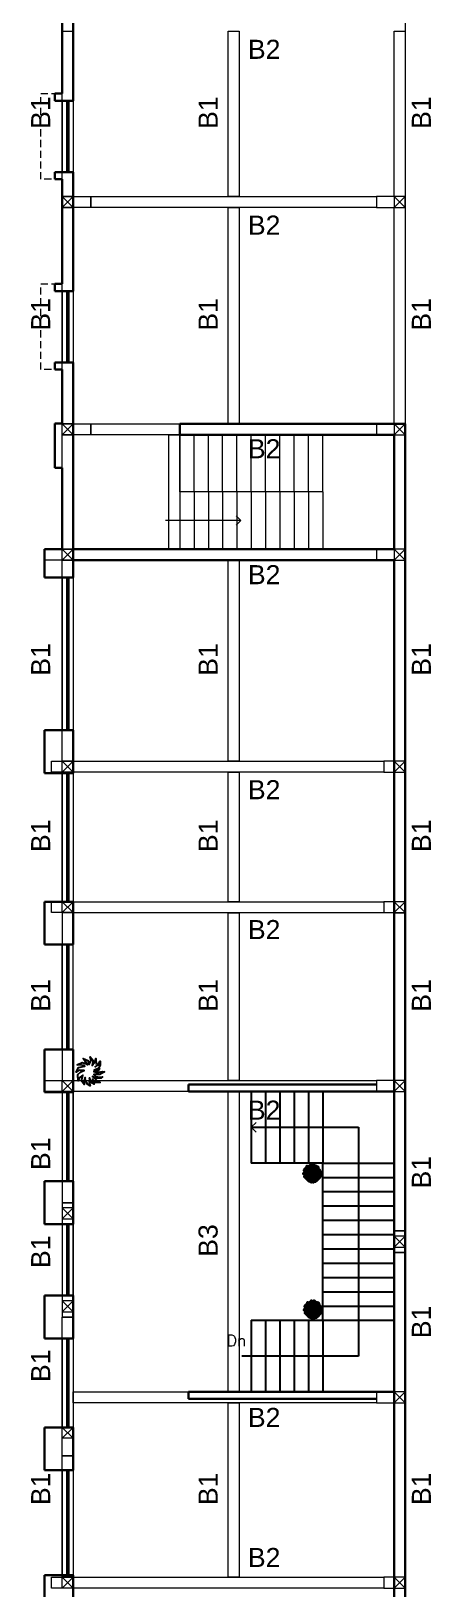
# Model space of a CAD drawing. Header units: inches. Extents: x -605 to 2991212, y -2872845 to 0.
# Drawn here: x 2785577 to 2793967, y -2536413 to -2503726 of the extents above; entities that cross this region are included whole.
import ezdxf
from ezdxf.enums import TextEntityAlignment as Align

# ---------------------------------------------------------------- set-up
doc = ezdxf.new("R2010")
doc.units = ezdxf.units.IN
doc.header["$LTSCALE"] = 600
doc.header["$MEASUREMENT"] = 0
doc.linetypes.add('DASHED2', pattern=[0.375, 0.25, -0.125])
for name, color, linetype in [('CAY', 94, 'Continuous'), ('NOITHAT', 21, 'Continuous'), ('SnT-DIMENSION', 7, 'Continuous'), ('SnT-ROAD', 25, 'Continuous')]:
    doc.layers.add(name, color=color, linetype=linetype)
for name, color, linetype, lineweight in [('GB', 6, 'Continuous', 20), ('L-shrub', 74, 'Continuous', 50), ('L-tree', 102, 'Continuous', 35), ('PV_MASONRY', 10, 'Continuous', 0), ('rRCC 2', 40, 'Continuous', 15), ('WALLS', 7, 'Continuous', 30)]:
    doc.layers.add(name, color=color, linetype=linetype, lineweight=lineweight)
doc.layers.add('window', color=7, linetype='Continuous', lineweight=15, true_color=0x735461)
doc.styles.add('DIM', font='geniso.shx', dxfattribs={"width": 0.85})
doc.styles.add('ROMAND', font='romand.shx')
doc.styles.get("Standard").update_dxf_attribs({"font": 'arial.ttf'})
doc.dimstyles.new('ST-100', dxfattribs={"dimscale": 100, "dimtxt": 2.5, "dimasz": 2, "dimexe": 0.18, "dimexo": 0.0625, "dimgap": 0.2, "dimtad": 0, "dimdec": 0, "dimzin": 0, "dimdsep": 46, "dimtxsty": 'DIM', "dimblk": 'OPEN90', "dimcen": 0.09, "dimclrd": 256, "dimclrt": 7, "dimadec": 0, "dimazin": 0, "dimtfac": 1, "dimtdec": 0, "dimtofl": 0, "dimtmove": 0, "dimatfit": 3, "dimldrblk": 'OPEN90', "dimfxl": 1, "dimtolj": 1, "dimtzin": 0, "dimlwd": -1, "dimarcsym": 0})

# ---------------------------------------------------------------- blocks, each defined once
blk = doc.blocks.new('_Open90')
at = {"color": 0, "linetype": 'ByBlock', "lineweight": -2}
for p, q in [((0, 0), (-1, 0)), ((-0.5, 0.5), (0, 0)), ((0, 0), (-0.5, -0.5))]:
    blk.add_line(p, q, dxfattribs=at)
blk = doc.blocks.new('Archi.Space.tree5413')
at = {"layer": 'CAY'}
blk.add_lwpolyline([(145.52, 88.32), (145.72, 88.02), (146.16, 87.77), (145.77, 87.75), (145.4, 87.94), (145.2, 88.4), (145.24, 88.08), (145.38, 87.83), (145.12, 88.02), (145.06, 88.42), (144.96, 88.06), (145.08, 87.52), (145.05, 87.32), (144.76, 87.79), (144.74, 88.44), (144.56, 88.23), (144.49, 87.87), (144.5, 87.51), (144.38, 87.68), (144.36, 88.29), (144.54, 88.57), (144.14, 88.13), (144.04, 87.89), (143.9, 87.77), (143.93, 88.27), (144.25, 88.57), (143.92, 88.51), (143.74, 88.4), (143.89, 88.69), (144.4, 88.88), (143.97, 88.91), (143.56, 88.82), (143.73, 89.09), (144.08, 89.31), (144.44, 89.33), (144.02, 89.47), (143.69, 89.45), (144.09, 89.73), (144.7, 89.58), (144.42, 89.96), (144.1, 90.06), (144.77, 90.1), (145.04, 89.79), (145.18, 89.43), (145.21, 89.98), (145.01, 90.29), (145.5, 90.04), (145.64, 89.39), (145.7, 89.43), (145.78, 89.96), (145.76, 90.19), (146.01, 89.66), (145.89, 89.2), (145.77, 89.11), (146.33, 89.45), (146.42, 89.54), (146.24, 89.05), (145.81, 88.91), (146.26, 88.72), (146.6, 88.8), (146.24, 88.5), (145.69, 88.59), (146.14, 88.29), (146.45, 88.23), (145.8, 88.19)], dxfattribs=at)
blk = doc.blocks.new('autumn shrub')
at = {"layer": 'L-shrub', "color": 32}
for p, q in [((-98, 69), (-108, 75)), ((0, 0), (-60, 40)), ((2, -4), (-38, 86)), ((10, -4), (71, 17)), ((12, 2), (52, 98)), ((12, -6), (56, 0)), ((71, 17), (98, 27)), ((-77, -35), (-127, -48)), ((-67, -58), (-81, -63)), ((-6, -10), (-38, -19)), ((-17, -123), (-23, -156)), ((2, -13), (-15, -86)), ((17, -27), (25, -40)), ((46, -69), (63, -102))]:
    blk.add_line(p, q, dxfattribs=at)
at = {"layer": 'L-shrub', "color": 16}
for points in [[(-231, 31), (-256, 40), (-231, 25), (-231, 31)], [(-233, 27), (-225, 27), (-240, 4), (-233, 25)], [(-215, -6), (-240, 4), (-215, -12), (-215, -6)], [(-229, 33), (-223, 60), (-221, 33), (-227, 33)], [(-227, 17), (-219, 15), (-223, -6), (-225, 17)], [(-219, 21), (-206, 8), (-214, 23), (-217, 21)], [(-214, 31), (-204, 40), (-212, 27), (-214, 29)], [(-214, -4), (-208, 23), (-206, -4), (-212, -4)], [(-187, 136), (-212, 146), (-187, 131), (-187, 136)], [(-187, 79), (-212, 88), (-187, 73), (-187, 79)], [(-206, 23), (-198, 15), (-198, 19), (-204, 23)], [(-198, -6), (-189, 4), (-196, -10), (-198, -8)], [(-189, 75), (-181, 75), (-196, 52), (-189, 73)], [(-170, 40), (-191, 59), (-167, 47), (-169, 42)], [(-170, 38), (-190, 21), (-165, 35), (-170, 38)], [(-164, -10), (-189, 0), (-164, -15), (-164, -10)], [(-167, 106), (-187, 124), (-163, 112), (-166, 107)], [(-166, 103), (-186, 86), (-161, 100), (-166, 103)], [(-185, 138), (-179, 165), (-177, 138), (-183, 138)], [(-185, 81), (-179, 108), (-177, 81), (-183, 81)], [(-183, 123), (-175, 121), (-179, 100), (-181, 123)], [(-183, 65), (-175, 63), (-179, 42), (-181, 65)], [(-175, 127), (-162, 113), (-169, 129), (-173, 127)], [(-169, 136), (-160, 146), (-167, 133), (-169, 135)], [(-169, 79), (-160, 88), (-167, 75), (-169, 77)], [(-167, 34), (-163, 41), (-151, 16), (-166, 33)], [(-161, 53), (-165, 66), (-157, 53), (-159, 52)], [(-162, 129), (-154, 121), (-154, 125), (-160, 129)], [(-162, 71), (-154, 63), (-154, 67), (-160, 71)], [(-157, 118), (-161, 131), (-153, 118), (-156, 117)], [(-152, 145), (-160, 152), (-160, 148), (-154, 145)], [(-129, 137), (-132, 110), (-136, 136), (-130, 137)], [(-113, 163), (-133, 182), (-109, 170), (-112, 165)], [(-129, 80), (-110, 85), (-128, 86), (-128, 81)], [(-98, -8), (-123, 2), (-98, -13), (-98, -8)], [(-83, 77), (-108, 86), (-83, 71), (-83, 77)], [(-86, 17), (-106, 36), (-82, 24), (-85, 19)], [(-27, 94), (-21, 121), (-19, 94), (-25, 94)], [(-4, 85), (4, 77), (4, 81), (-2, 85)], [(17, 146), (25, 144), (21, 123), (19, 146)], [(53, 65), (64, 68), (60, 70), (54, 67)], [(-231, -50), (-256, -40), (-231, -56), (-231, -50)], [(-233, -54), (-225, -54), (-240, -77), (-233, -56)], [(-229, -48), (-223, -21), (-221, -48), (-227, -48)], [(-227, -63), (-219, -65), (-223, -86), (-225, -63)], [(-217, -10), (-210, -10), (-225, -33), (-217, -12)], [(-219, -60), (-206, -73), (-214, -58), (-217, -60)], [(-190, -71), (-215, -61), (-190, -77), (-190, -71)], [(-214, -50), (-204, -40), (-212, -54), (-214, -52)], [(-212, -19), (-204, -21), (-208, -42), (-210, -19)], [(-185, -144), (-210, -135), (-185, -150), (-185, -144)], [(-206, -58), (-198, -65), (-198, -61), (-204, -58)], [(-204, -15), (-190, -29), (-198, -13), (-202, -15)], [(-192, -75), (-185, -75), (-200, -98), (-192, -77)], [(-187, -148), (-179, -148), (-194, -171), (-187, -150)], [(-190, -13), (-183, -21), (-183, -17), (-189, -13)], [(-189, -69), (-183, -42), (-181, -69), (-187, -69)], [(-187, -85), (-179, -86), (-183, -108), (-185, -85)], [(-183, -142), (-177, -115), (-175, -142), (-181, -142)], [(-181, -158), (-173, -159), (-177, -181), (-179, -158)], [(-179, -81), (-165, -94), (-173, -79), (-177, -81)], [(-165, -13), (-158, -13), (-173, -37), (-165, -15)], [(-173, -71), (-164, -61), (-171, -75), (-173, -73)], [(-173, -154), (-160, -167), (-167, -152), (-171, -154)], [(-151, -65), (-172, -47), (-147, -59), (-150, -64)], [(-150, -68), (-171, -85), (-145, -71), (-150, -68)], [(-144, -98), (-169, -88), (-144, -104), (-144, -98)], [(-167, -144), (-158, -135), (-165, -148), (-167, -146)], [(-165, -79), (-158, -86), (-158, -83), (-164, -79)], [(-160, -23), (-152, -25), (-156, -46), (-158, -23)], [(-160, -152), (-152, -159), (-152, -156), (-158, -152)], [(-133, -136), (-158, -127), (-133, -142), (-133, -136)], [(-146, -102), (-139, -102), (-154, -125), (-146, -104)], [(-152, -19), (-139, -33), (-146, -17), (-150, -19)], [(-142, -53), (-146, -40), (-138, -53), (-140, -54)], [(-142, -96), (-137, -69), (-135, -96), (-140, -96)], [(-135, -140), (-127, -140), (-142, -163), (-135, -142)], [(-137, -71), (-131, -65), (-115, -79), (-136, -70)], [(-136, -63), (-118, -58), (-135, -57), (-135, -61)], [(-133, -108), (-119, -121), (-127, -106), (-131, -108)], [(-131, -50), (-121, -47), (-124, -45), (-131, -48)], [(-131, -135), (-125, -108), (-123, -135), (-129, -135)], [(-106, -192), (-131, -183), (-106, -198), (-106, -192)], [(-129, -150), (-121, -152), (-125, -173), (-127, -150)], [(-127, -98), (-117, -88), (-125, -102), (-127, -100)], [(-121, -146), (-108, -159), (-115, -144), (-119, -146)], [(-119, -106), (-112, -113), (-112, -110), (-117, -106)], [(-97, -131), (-118, -112), (-94, -124), (-96, -129)], [(-97, -133), (-117, -150), (-92, -136), (-97, -133)], [(-115, -136), (-106, -127), (-114, -140), (-115, -138)], [(-108, -196), (-100, -196), (-115, -219), (-108, -198)], [(-85, -159), (-110, -150), (-85, -165), (-85, -159)], [(-108, -144), (-100, -152), (-100, -148), (-106, -144)], [(-102, -206), (-94, -208), (-98, -229), (-100, -206)], [(-94, -137), (-90, -130), (-78, -155), (-92, -138)], [(-87, -163), (-79, -163), (-94, -186), (-87, -165)], [(-94, -202), (-81, -215), (-88, -200), (-92, -202)], [(-88, -118), (-92, -105), (-84, -118), (-86, -119)], [(-70, -209), (-91, -191), (-67, -203), (-69, -208)], [(-70, -212), (-90, -229), (-65, -215), (-70, -212)], [(-88, -192), (-79, -183), (-87, -196), (-88, -194)], [(-87, -17), (-73, -31), (-81, -15), (-85, -17)], [(-83, -158), (-77, -131), (-75, -158), (-81, -158)], [(-81, -173), (-73, -175), (-77, -196), (-79, -173)], [(-81, -200), (-73, -208), (-73, -204), (-79, -200)], [(-73, -169), (-60, -183), (-67, -167), (-71, -169)], [(-49, -158), (-70, -139), (-45, -151), (-48, -156)], [(-48, -160), (-69, -177), (-43, -163), (-48, -160)], [(-44, -232), (-69, -223), (-44, -238), (-44, -232)], [(-67, -159), (-58, -150), (-65, -163), (-67, -161)], [(-67, -216), (-63, -209), (-51, -234), (-66, -217)], [(-61, -197), (-65, -184), (-57, -197), (-59, -198)], [(-38, -179), (-63, -169), (-38, -184), (-38, -179)], [(-60, -167), (-52, -175), (-52, -171), (-58, -167)], [(-33, -79), (-58, -69), (-33, -85), (-33, -79)], [(-56, -207), (-37, -202), (-54, -201), (-55, -205)], [(-56, -215), (-51, -210), (-34, -223), (-55, -214)], [(-46, -236), (-38, -236), (-54, -259), (-46, -238)], [(-51, -194), (-40, -191), (-44, -189), (-50, -192)], [(-40, -183), (-33, -183), (-48, -206), (-40, -184)], [(-40, -145), (-44, -132), (-36, -145), (-38, -146)], [(-42, -231), (-37, -204), (-35, -231), (-40, -231)], [(-40, -246), (-33, -248), (-37, -269), (-38, -246)], [(-37, -177), (-31, -150), (-29, -177), (-35, -177)], [(-35, -163), (-29, -158), (-13, -171), (-34, -162)], [(-35, -192), (-27, -194), (-31, -215), (-33, -192)], [(-34, -155), (-16, -150), (-33, -149), (-33, -153)], [(-33, -242), (-19, -256), (-27, -240), (-31, -242)], [(-29, -142), (-19, -139), (-22, -137), (-29, -141)], [(-9, -219), (-29, -201), (-5, -212), (-8, -217)], [(-27, -188), (-13, -202), (-21, -186), (-25, -188)], [(-27, -232), (-17, -223), (-25, -236), (-27, -234)], [(-21, -88), (-8, -102), (-15, -86), (-19, -88)], [(-21, -179), (-12, -169), (-19, -183), (-21, -181)], [(2, -133), (-19, -150), (7, -136), (2, -133)], [(-19, -240), (-12, -248), (-12, -244), (-17, -240)], [(8, -186), (-17, -177), (8, -192), (8, -186)], [(-13, -186), (-6, -194), (-6, -190), (-12, -186)], [(-6, -225), (-2, -219), (11, -243), (-4, -226)], [(0, -207), (-3, -194), (5, -207), (2, -208)], [(6, -190), (13, -190), (-2, -213), (6, -192)], [(10, -118), (6, -105), (14, -118), (12, -119)], [(6, -216), (24, -211), (7, -210), (7, -215)], [(6, -225), (11, -219), (28, -233), (6, -223)], [(33, -12), (8, -2), (33, -17), (33, -12)], [(10, -184), (15, -158), (17, -184), (12, -184)], [(11, -204), (21, -201), (18, -199), (12, -202)], [(12, -200), (19, -202), (15, -223), (13, -200)], [(38, -61), (13, -52), (38, -67), (38, -61)], [(34, -191), (14, -208), (39, -194), (34, -191)], [(19, -196), (33, -209), (25, -194), (21, -196)], [(25, -186), (35, -177), (27, -190), (25, -188)], [(52, -148), (27, -138), (52, -154), (52, -148)], [(33, -194), (40, -202), (40, -198), (35, -194)], [(37, -195), (40, -188), (53, -213), (38, -195)], [(43, -176), (39, -163), (47, -176), (44, -177)], [(50, -152), (58, -152), (42, -175), (50, -154)], [(48, -186), (67, -180), (49, -180), (49, -184)], [(48, -194), (53, -188), (70, -202), (49, -193)], [(77, -131), (52, -121), (77, -136), (77, -131)], [(53, -173), (64, -170), (60, -168), (54, -171)], [(56, -161), (63, -163), (60, -184), (58, -161)], [(81, -188), (56, -179), (81, -194), (81, -188)], [(63, -229), (71, -229), (56, -252), (63, -231)], [(63, -158), (77, -171), (69, -156), (65, -158)], [(67, -223), (73, -196), (75, -223), (69, -223)], [(69, -238), (77, -240), (73, -261), (71, -238)], [(71, -85), (77, -58), (79, -85), (73, -85)], [(79, -192), (87, -192), (71, -215), (79, -194)], [(77, -234), (90, -248), (83, -232), (79, -234)], [(101, -23), (80, -5), (105, -16), (102, -21)], [(106, -202), (81, -192), (106, -208), (106, -202)], [(83, -186), (88, -159), (90, -186), (85, -186)], [(104, -187), (83, -204), (109, -190), (104, -187)], [(83, -225), (92, -215), (85, -229), (83, -227)], [(85, -202), (92, -204), (88, -225), (87, -202)], [(90, -232), (98, -240), (98, -236), (92, -232)], [(92, -198), (106, -211), (98, -196), (94, -198)], [(98, -188), (108, -179), (100, -192), (98, -190)], [(106, -191), (110, -184), (122, -209), (108, -192)], [(106, -196), (114, -204), (114, -200), (108, -196)], [(112, -172), (108, -159), (116, -172), (114, -173)], [(108, -200), (114, -173), (115, -200), (110, -200)], [(110, -215), (117, -217), (114, -238), (112, -215)], [(114, -77), (121, -79), (117, -100), (115, -77)], [(117, -190), (123, -185), (139, -198), (118, -189)], [(117, -211), (131, -225), (123, -209), (119, -211)], [(118, -182), (136, -177), (119, -176), (118, -180)], [(121, -145), (125, -138), (138, -163), (123, -146)], [(122, -169), (133, -166), (130, -164), (123, -167)], [(123, -202), (133, -192), (125, -206), (123, -204)], [(131, -209), (139, -217), (139, -213), (133, -209)], [(133, -144), (138, -138), (154, -152), (133, -143)], [(162, -148), (137, -138), (162, -154), (162, -148)], [(144, -98), (148, -92), (161, -116), (146, -99)], [(160, -152), (167, -152), (152, -175), (160, -154)], [(165, -161), (173, -163), (169, -184), (167, -161)], [(173, -158), (187, -171), (179, -156), (175, -158)], [(179, -148), (189, -138), (181, -152), (179, -150)], [(187, -156), (194, -163), (194, -159), (189, -156)]]:
    blk.add_lwpolyline(points, dxfattribs=at)
at = {"layer": 'L-shrub', "color": 22}
for points in [[(-189, 133), (-181, 133), (-196, 110), (-189, 131)], [(-175, 69), (-162, 56), (-169, 71), (-173, 69)], [(-143, 77), (-164, 95), (-140, 84), (-143, 79)], [(-163, 99), (-160, 106), (-147, 81), (-162, 99)], [(-143, 74), (-163, 57), (-138, 71), (-143, 74)], [(-162, -8), (-156, 19), (-154, -8), (-160, -8)], [(-156, 43), (-137, 48), (-154, 49), (-155, 45)], [(-156, 34), (-151, 40), (-134, 26), (-155, 36)], [(-144, 138), (-153, 128), (-146, 142), (-144, 140)], [(-152, 108), (-133, 113), (-151, 114), (-151, 110)], [(-152, 100), (-147, 106), (-130, 92), (-151, 101)], [(-151, 56), (-140, 59), (-144, 61), (-150, 57)], [(-147, 121), (-136, 124), (-140, 126), (-146, 123)], [(-146, -10), (-137, 0), (-144, -13), (-146, -12)], [(-125, 143), (-133, 142), (-119, 167), (-125, 145)], [(-112, 161), (-133, 144), (-107, 158), (-112, 161)], [(-106, 100), (-131, 110), (-106, 94), (-106, 100)], [(-129, 71), (-124, 77), (-107, 63), (-128, 73)], [(-124, 92), (-113, 95), (-117, 97), (-123, 94)], [(-97, 123), (-118, 141), (-94, 130), (-96, 125)], [(-97, 120), (-117, 103), (-92, 117), (-97, 120)], [(-108, 96), (-100, 96), (-115, 73), (-108, 94)], [(-104, 198), (-96, 198), (-112, 175), (-104, 196)], [(-110, 157), (-106, 164), (-93, 139), (-108, 156)], [(-103, 176), (-107, 189), (-99, 176), (-102, 175)], [(-85, 15), (-106, -2), (-80, 12), (-85, 15)], [(-104, 102), (-98, 129), (-96, 102), (-102, 102)], [(-102, 86), (-94, 85), (-98, 63), (-100, 86)], [(-100, 204), (-94, 231), (-92, 204), (-98, 204)], [(-98, 166), (-80, 171), (-97, 172), (-97, 168)], [(-98, 157), (-93, 163), (-76, 149), (-97, 159)], [(-96, -6), (-90, 21), (-88, -6), (-94, -6)], [(-94, 117), (-90, 123), (-78, 99), (-92, 116)], [(-94, 90), (-81, 77), (-88, 92), (-92, 90)], [(-93, 179), (-83, 182), (-86, 184), (-92, 180)], [(-88, 135), (-92, 149), (-84, 135), (-86, 134)], [(-85, 73), (-77, 73), (-92, 50), (-85, 71)], [(-90, 192), (-77, 179), (-85, 194), (-88, 192)], [(-88, 100), (-79, 110), (-87, 96), (-88, 98)], [(-67, 142), (-87, 160), (-63, 149), (-66, 144)], [(-85, 202), (-75, 211), (-83, 198), (-85, 200)], [(-60, -6), (-85, 4), (-60, -12), (-60, -6)], [(-83, 126), (-64, 131), (-81, 132), (-82, 127)], [(-83, 117), (-78, 123), (-61, 109), (-82, 119)], [(-83, 11), (-79, 18), (-66, -7), (-81, 10)], [(-81, 92), (-73, 85), (-73, 88), (-79, 92)], [(-81, -8), (-71, 2), (-79, -12), (-81, -10)], [(-79, 63), (-71, 61), (-75, 40), (-77, 63)], [(-78, 138), (-67, 141), (-70, 143), (-77, 140)], [(-77, 194), (-69, 186), (-69, 190), (-75, 194)], [(-71, 67), (-58, 54), (-65, 69), (-69, 67)], [(-71, 20), (-53, 25), (-70, 26), (-70, 22)], [(-71, 11), (-66, 17), (-49, 3), (-70, 13)], [(-66, 33), (-56, 36), (-59, 37), (-65, 34)], [(-65, 77), (-56, 86), (-63, 73), (-65, 75)], [(-63, 136), (-60, 143), (-47, 118), (-62, 135)], [(-57, 155), (-61, 168), (-53, 154), (-56, 154)], [(-58, 176), (-54, 183), (-41, 158), (-56, 175)], [(-58, 69), (-50, 61), (-50, 65), (-56, 69)], [(-58, -4), (-52, 23), (-50, -4), (-56, -4)], [(-52, 195), (-55, 208), (-47, 195), (-50, 194)], [(-29, 92), (-54, 102), (-29, 86), (-29, 92)], [(-52, 136), (-47, 142), (-30, 128), (-51, 138)], [(-47, 158), (-36, 160), (-40, 162), (-46, 159)], [(-46, 185), (-28, 190), (-45, 191), (-45, 187)], [(-42, -6), (-33, 4), (-40, -10), (-42, -8)], [(-31, 88), (-23, 88), (-38, 65), (-31, 86)], [(-25, 79), (-17, 77), (-21, 56), (-23, 79)], [(-17, 83), (-4, 69), (-12, 85), (-15, 83)], [(13, 159), (-12, 169), (13, 154), (13, 159)], [(-12, 92), (-2, 102), (-10, 88), (-12, 90)], [(10, 115), (-10, 134), (14, 122), (11, 117)], [(2, 217), (10, 217), (-6, 194), (2, 215)], [(12, 156), (19, 156), (4, 133), (12, 154)], [(8, 208), (15, 206), (12, 184), (10, 208)], [(34, 50), (13, 68), (37, 57), (34, 52)], [(14, 109), (17, 116), (30, 91), (15, 108)], [(34, 47), (14, 30), (39, 44), (34, 47)], [(20, 128), (16, 141), (24, 128), (21, 127)], [(42, 56), (17, 65), (42, 50), (42, 56)], [(44, 179), (19, 188), (44, 173), (44, 179)], [(21, 221), (31, 231), (23, 217), (21, 219)], [(25, 150), (38, 136), (31, 152), (27, 150)], [(25, 118), (44, 123), (26, 124), (26, 120)], [(25, 109), (30, 115), (47, 101), (26, 111)], [(29, 213), (37, 206), (37, 209), (31, 213)], [(31, 159), (40, 169), (33, 156), (31, 158)], [(40, 52), (48, 52), (33, 29), (40, 50)], [(35, -10), (40, 17), (42, -10), (37, -10)], [(37, 44), (40, 50), (53, 26), (38, 43)], [(38, 152), (46, 144), (46, 148), (40, 152)], [(43, 62), (39, 75), (47, 62), (44, 61)], [(44, 58), (50, 85), (52, 58), (46, 58)], [(54, 135), (62, 135), (46, 111), (54, 133)], [(46, 42), (54, 40), (50, 19), (48, 42)], [(48, 165), (56, 163), (52, 142), (50, 165)], [(73, 69), (48, 79), (73, 63), (73, 69)], [(54, 46), (67, 33), (60, 48), (56, 46)], [(56, 169), (69, 156), (62, 171), (58, 169)], [(60, 125), (67, 123), (63, 102), (62, 125)], [(60, 56), (69, 65), (62, 52), (60, 54)], [(62, 179), (71, 188), (63, 175), (62, 177)], [(71, 65), (79, 65), (63, 42), (71, 63)], [(67, 129), (81, 115), (73, 131), (69, 129)], [(75, 98), (83, 98), (67, 75), (75, 96)], [(69, 171), (77, 163), (77, 167), (71, 171)], [(96, 52), (71, 61), (96, 46), (96, 52)], [(73, 138), (83, 148), (75, 135), (73, 136)], [(75, 71), (81, 98), (83, 71), (77, 71)], [(77, 56), (85, 54), (81, 33), (79, 56)], [(79, 104), (85, 131), (87, 104), (81, 104)], [(100, 113), (79, 96), (105, 110), (100, 113)], [(81, 131), (88, 123), (88, 127), (83, 131)], [(85, 60), (98, 46), (90, 61), (87, 60)], [(94, 48), (102, 48), (87, 25), (94, 46)], [(88, 92), (102, 79), (94, 94), (90, 92)], [(90, 69), (100, 79), (92, 65), (90, 67)], [(94, 102), (104, 111), (96, 98), (94, 100)], [(98, 54), (104, 81), (106, 54), (100, 54)], [(98, 61), (106, 54), (106, 58), (100, 61)], [(100, 38), (108, 37), (104, 15), (102, 38)], [(102, 94), (110, 86), (110, 90), (104, 94)], [(108, 128), (105, 141), (112, 128), (110, 127)], [(110, -11), (106, 2), (114, -11), (112, -12)], [(108, 42), (121, 29), (114, 44), (110, 42)], [(114, 118), (132, 123), (115, 124), (115, 120)], [(148, 121), (123, 131), (148, 115), (148, 121)], [(131, 71), (139, 71), (123, 48), (131, 69)], [(145, 19), (125, 37), (149, 26), (146, 21)], [(146, 17), (125, 0), (151, 14), (146, 17)], [(135, 150), (142, 150), (127, 127), (135, 148)], [(140, 140), (148, 138), (144, 117), (142, 140)], [(144, 65), (158, 52), (150, 67), (146, 65)], [(148, 144), (162, 131), (154, 146), (150, 144)], [(148, 13), (152, 20), (165, -5), (150, 12)], [(150, 123), (156, 150), (158, 123), (152, 123)], [(154, 32), (151, 45), (159, 31), (156, 31)], [(154, 154), (164, 163), (156, 150), (154, 152)], [(158, 67), (165, 60), (165, 63), (160, 67)], [(183, 29), (158, 38), (183, 23), (183, 29)], [(160, 22), (178, 27), (161, 28), (161, 24)], [(189, 52), (164, 61), (189, 46), (189, 52)], [(165, 121), (175, 131), (167, 117), (165, 119)], [(181, 25), (189, 25), (173, 2), (181, 23)], [(187, 48), (194, 48), (179, 25), (187, 46)], [(185, 31), (190, 58), (192, 31), (187, 31)], [(187, 15), (194, 13), (190, -8), (189, 15)], [(196, 88), (204, 88), (189, 65), (196, 86)], [(214, -4), (189, 6), (214, -10), (214, -4)], [(194, 19), (208, 6), (200, 21), (196, 19)], [(200, 42), (214, 29), (206, 44), (202, 42)], [(225, 31), (200, 40), (225, 25), (225, 31)], [(200, 29), (210, 38), (202, 25), (200, 27)], [(208, 21), (215, 13), (215, 17), (210, 21)], [(210, 83), (223, 69), (215, 85), (212, 83)], [(214, 44), (221, 37), (221, 40), (215, 44)], [(215, 92), (225, 102), (217, 88), (215, 90)], [(223, 27), (231, 27), (215, 4), (223, 25)], [(215, -2), (221, 25), (223, -2), (217, -2)], [(223, 85), (231, 77), (231, 81), (225, 85)], [(227, 33), (233, 60), (235, 33), (229, 33)], [(231, -4), (240, 6), (233, -8), (231, -6)], [(233, -27), (239, 0), (240, -27), (235, -27)], [(237, 21), (250, 8), (242, 23), (239, 21)], [(242, 31), (252, 40), (244, 27), (242, 29)], [(250, 23), (258, 15), (258, 19), (252, 23)], [(-148, -72), (-144, -65), (-132, -90), (-146, -72)], [(-140, -111), (-133, -113), (-137, -135), (-139, -111)], [(-139, -17), (-131, -25), (-131, -21), (-137, -17)], [(-81, -46), (-106, -37), (-81, -52), (-81, -46)], [(-79, -83), (-104, -73), (-79, -88), (-79, -83)], [(-104, -190), (-98, -163), (-96, -190), (-102, -190)], [(-94, -21), (-87, -23), (-90, -44), (-92, -21)], [(-83, -50), (-75, -50), (-90, -73), (-83, -52)], [(-81, -86), (-73, -86), (-88, -110), (-81, -88)], [(-83, -128), (-64, -123), (-81, -122), (-82, -126)], [(-83, -137), (-78, -131), (-61, -145), (-82, -135)], [(-79, -44), (-73, -17), (-71, -44), (-77, -44)], [(-78, -115), (-67, -112), (-70, -110), (-77, -114)], [(-77, -60), (-69, -61), (-73, -83), (-75, -60)], [(-75, -96), (-67, -98), (-71, -119), (-73, -96)], [(-73, -15), (-65, -23), (-65, -19), (-71, -15)], [(-62, -10), (-54, -10), (-69, -33), (-62, -12)], [(-69, -56), (-56, -69), (-63, -54), (-67, -56)], [(-67, -92), (-54, -106), (-62, -90), (-65, -92)], [(-63, -46), (-54, -37), (-62, -50), (-63, -48)], [(-62, -83), (-52, -73), (-60, -86), (-62, -85)], [(-56, -19), (-48, -21), (-52, -42), (-54, -19)], [(-56, -54), (-48, -61), (-48, -58), (-54, -54)], [(-54, -90), (-46, -98), (-46, -94), (-52, -90)], [(-46, -164), (-42, -157), (-30, -182), (-44, -165)], [(-35, -83), (-27, -83), (-42, -106), (-35, -85)], [(-35, -13), (-27, -21), (-27, -17), (-33, -13)], [(-31, -77), (-25, -50), (-23, -77), (-29, -77)], [(-29, -92), (-21, -94), (-25, -115), (-27, -92)], [(-8, -222), (-29, -239), (-3, -225), (-8, -222)], [(1, -131), (-20, -112), (5, -124), (2, -129)], [(-15, -79), (-6, -69), (-13, -83), (-15, -81)], [(-8, -86), (0, -94), (0, -90), (-6, -86)], [(4, -137), (8, -130), (20, -155), (6, -138)], [(34, -188), (13, -170), (37, -182), (34, -187)], [(15, -137), (21, -131), (37, -145), (16, -135)], [(16, -128), (34, -123), (17, -122), (17, -126)], [(21, -115), (31, -112), (28, -110), (21, -114)], [(31, -15), (38, -15), (23, -38), (31, -17)], [(37, -65), (44, -65), (29, -88), (37, -67)], [(37, -25), (44, -27), (40, -48), (38, -25)], [(65, -225), (40, -215), (65, -231), (65, -225)], [(42, -75), (50, -77), (46, -98), (44, -75)], [(44, -21), (58, -35), (50, -19), (46, -21)], [(69, -56), (44, -46), (69, -61), (69, -56)], [(69, -86), (44, -77), (69, -92), (69, -86)], [(50, -12), (60, -2), (52, -15), (50, -13)], [(50, -71), (63, -85), (56, -69), (52, -71)], [(54, -146), (60, -119), (62, -146), (56, -146)], [(56, -61), (65, -52), (58, -65), (56, -63)], [(58, -19), (65, -27), (65, -23), (60, -19)], [(67, -60), (75, -60), (60, -83), (67, -61)], [(67, -90), (75, -90), (60, -113), (67, -92)], [(63, -69), (71, -77), (71, -73), (65, -69)], [(75, -135), (83, -135), (67, -158), (75, -136)], [(69, -148), (79, -138), (71, -152), (69, -150)], [(71, -54), (77, -27), (79, -54), (73, -54)], [(73, -69), (81, -71), (77, -92), (75, -69)], [(73, -100), (81, -102), (77, -123), (75, -100)], [(77, -156), (85, -163), (85, -159), (79, -156)], [(102, -26), (81, -43), (107, -29), (102, -26)], [(81, -65), (94, -79), (87, -63), (83, -65)], [(81, -96), (94, -110), (87, -94), (83, -96)], [(81, -144), (88, -146), (85, -167), (83, -144)], [(103, -184), (82, -166), (107, -178), (104, -183)], [(87, -56), (96, -46), (88, -60), (87, -58)], [(87, -86), (96, -77), (88, -90), (87, -88)], [(88, -140), (102, -154), (94, -138), (90, -140)], [(94, -63), (102, -71), (102, -67), (96, -63)], [(94, -94), (102, -102), (102, -98), (96, -94)], [(94, -131), (104, -121), (96, -135), (94, -133)], [(104, -206), (112, -206), (96, -229), (104, -208)], [(118, -138), (98, -120), (122, -132), (119, -137)], [(119, -141), (98, -158), (124, -144), (119, -141)], [(108, -67), (115, -67), (100, -90), (108, -69)], [(102, -138), (110, -146), (110, -142), (104, -138)], [(104, -29), (108, -23), (120, -47), (106, -30)], [(112, -61), (117, -35), (119, -61), (114, -61)], [(115, -29), (121, -23), (137, -37), (116, -27)], [(116, -20), (134, -15), (117, -14), (117, -19)], [(121, -8), (131, -5), (128, -3), (122, -6)], [(121, -73), (135, -86), (127, -71), (123, -73)], [(141, -92), (121, -74), (145, -86), (142, -91)], [(142, -95), (121, -112), (147, -98), (142, -95)], [(127, -126), (124, -113), (132, -126), (129, -127)], [(127, -63), (137, -54), (129, -67), (127, -65)], [(133, -136), (151, -131), (134, -130), (134, -134)], [(135, -71), (142, -79), (142, -75), (137, -71)], [(171, -58), (146, -48), (171, -63), (171, -58)], [(156, -90), (174, -84), (157, -84), (157, -88)], [(156, -98), (161, -92), (178, -106), (157, -96)], [(185, -117), (160, -108), (185, -123), (185, -117)], [(161, -77), (171, -74), (168, -72), (162, -75)], [(169, -61), (177, -61), (162, -85), (169, -63)], [(173, -56), (179, -29), (181, -56), (175, -56)], [(183, -121), (190, -121), (175, -144), (183, -123)], [(183, -67), (196, -81), (189, -65), (185, -67)], [(210, -85), (185, -75), (210, -90), (210, -85)], [(187, -115), (192, -88), (194, -115), (189, -115)], [(189, -58), (198, -48), (190, -61), (189, -60)], [(196, -65), (204, -73), (204, -69), (198, -65)], [(196, -127), (210, -140), (202, -125), (198, -127)], [(208, -88), (215, -88), (200, -111), (208, -90)], [(202, -117), (212, -108), (204, -121), (202, -119)], [(212, -8), (219, -8), (204, -31), (212, -10)], [(231, -29), (206, -19), (231, -35), (231, -29)], [(210, -125), (217, -133), (217, -129), (212, -125)], [(212, -83), (217, -56), (219, -83), (214, -83)], [(217, -17), (225, -19), (221, -40), (219, -17)], [(221, -94), (235, -108), (227, -92), (223, -94)], [(225, -13), (239, -27), (231, -12), (227, -13)], [(227, -85), (237, -75), (229, -88), (227, -86)], [(235, -42), (242, -44), (239, -65), (237, -42)], [(235, -92), (242, -100), (242, -96), (237, -92)], [(239, -12), (246, -19), (246, -15), (240, -12)], [(242, -38), (256, -52), (248, -37), (244, -38)], [(248, -29), (258, -19), (250, -33), (248, -31)], [(256, -37), (264, -44), (264, -40), (258, -37)]]:
    blk.add_lwpolyline(points, dxfattribs=at)
at = {"layer": 'L-shrub', "color": 40}
for points in [[(-139, 148), (-153, 160), (-145, 145), (-141, 148)], [(-140, 71), (-137, 77), (-124, 53), (-139, 70)], [(-132, 152), (-139, 154), (-137, 175), (-133, 152)], [(-134, 89), (-138, 102), (-130, 89), (-133, 88)], [(-102, 202), (-127, 211), (-102, 196), (-102, 202)], [(-127, 139), (-101, 131), (-127, 145), (-127, 139)], [(-98, 188), (-90, 186), (-94, 165), (-96, 188)], [(-66, 140), (-86, 122), (-61, 137), (-66, 140)], [(-61, 183), (-81, 201), (-57, 189), (-60, 184)], [(-60, 180), (-81, 163), (-55, 177), (-60, 180)], [(-81, 79), (-75, 106), (-73, 79), (-79, 79)], [(-77, 30), (-80, 43), (-72, 30), (-75, 29)], [(-52, 145), (-33, 150), (-51, 151), (-51, 147)], [(-46, 177), (-41, 182), (-24, 169), (-45, 178)], [(-41, 198), (-31, 201), (-34, 203), (-40, 200)], [(4, 221), (-21, 231), (4, 215), (4, 221)], [(11, 113), (-9, 96), (16, 110), (11, 113)], [(6, 223), (12, 250), (13, 223), (8, 223)], [(15, 211), (29, 198), (21, 213), (17, 211)], [(15, 161), (21, 188), (23, 161), (17, 161)], [(30, 131), (41, 134), (37, 135), (31, 132)], [(56, 138), (31, 148), (56, 133), (56, 138)], [(42, 175), (50, 175), (35, 152), (42, 173)], [(46, 181), (52, 208), (54, 181), (48, 181)], [(48, 53), (67, 58), (49, 59), (49, 54)], [(48, 44), (53, 50), (70, 36), (49, 46)], [(77, 102), (52, 111), (77, 96), (77, 102)], [(58, 140), (63, 167), (65, 140), (60, 140)], [(67, 48), (75, 40), (75, 44), (69, 48)], [(96, 192), (71, 202), (96, 186), (96, 192)], [(99, 115), (78, 134), (103, 122), (100, 117)], [(81, 88), (88, 86), (85, 65), (83, 88)], [(94, 188), (102, 188), (87, 165), (94, 186)], [(98, 194), (104, 221), (106, 194), (100, 194)], [(100, 179), (108, 177), (104, 156), (102, 179)], [(102, 109), (106, 116), (118, 91), (104, 108)], [(108, 183), (121, 169), (114, 184), (110, 183)], [(133, 75), (108, 85), (133, 69), (133, 75)], [(137, 154), (112, 163), (137, 148), (137, 154)], [(113, 109), (119, 115), (135, 101), (114, 111)], [(114, 192), (123, 202), (115, 188), (114, 190)], [(114, 52), (123, 61), (115, 48), (114, 50)], [(119, 131), (129, 134), (126, 135), (120, 132)], [(121, 184), (129, 177), (129, 181), (123, 184)], [(121, 44), (129, 37), (129, 40), (123, 44)], [(135, 77), (140, 104), (142, 77), (137, 77)], [(137, 61), (144, 60), (140, 38), (139, 61)], [(139, 156), (144, 183), (146, 156), (140, 156)], [(146, 117), (154, 117), (139, 94), (146, 115)], [(150, 75), (160, 85), (152, 71), (150, 73)], [(152, 108), (160, 106), (156, 85), (154, 108)], [(159, 13), (165, 19), (181, 5), (160, 15)], [(160, 111), (173, 98), (165, 113), (162, 111)], [(162, 146), (169, 138), (169, 142), (164, 146)], [(165, 35), (175, 38), (172, 39), (166, 36)], [(173, 113), (181, 106), (181, 110), (175, 113)], [(198, 92), (173, 102), (198, 86), (198, 92)], [(190, 54), (196, 81), (198, 54), (192, 54)], [(192, 38), (200, 37), (196, 15), (194, 38)], [(200, 94), (206, 121), (208, 94), (202, 94)], [(202, 79), (210, 77), (206, 56), (204, 79)], [(206, 52), (215, 61), (208, 48), (206, 50)], [(229, 17), (237, 15), (233, -6), (231, 17)], [(-100, -12), (-92, -12), (-108, -35), (-100, -13)], [(-77, -81), (-71, -54), (-69, -81), (-75, -81)], [(-48, -15), (-35, -29), (-42, -13), (-46, -15)], [(40, -60), (46, -33), (48, -60), (42, -60)], [(79, -129), (85, -102), (87, -129), (81, -129)], [(110, -63), (85, -54), (110, -69), (110, -63)], [(138, -123), (148, -120), (145, -118), (139, -121)], [(150, -80), (147, -67), (155, -80), (152, -81)], [(164, -146), (169, -119), (171, -146), (165, -146)], [(175, -71), (183, -73), (179, -94), (177, -71)], [(189, -131), (196, -133), (192, -154), (190, -131)], [(214, -98), (221, -100), (217, -121), (215, -98)], [(229, -33), (237, -33), (221, -56), (229, -35)]]:
    blk.add_lwpolyline(points, dxfattribs=at)
blk = doc.blocks.new('45B')
at = {"color": 8, "linetype": 'DASHED2'}
for p, q in [((2189509, -2829671), (2189509, -2827871)), ((2189509, -2827871), (2189959, -2827871)), ((2189959, -2829671), (2189509, -2829671)), ((2189509, -2833665), (2189509, -2831865)), ((2189509, -2831865), (2189959, -2831865)), ((2189959, -2833665), (2189509, -2833665))]:
    blk.add_line(p, q, dxfattribs=at)
at = {"color": 8, "linetype": 'ByBlock'}
for p, q in [((2192429, -2836230), (2192429, -2835030)), ((2192729, -2836230), (2192729, -2835030)), ((2193029, -2836230), (2193029, -2835030)), ((2193329, -2836230), (2193329, -2835030)), ((2193629, -2836230), (2193629, -2835030)), ((2193929, -2836230), (2193929, -2835030)), ((2194229, -2836230), (2194229, -2835030)), ((2194529, -2836230), (2194529, -2835030)), ((2194829, -2836230), (2194829, -2835030)), ((2195129, -2836230), (2195129, -2835030)), ((2195429, -2836230), (2195429, -2835030)), ((2192429, -2836230), (2192429, -2837430)), ((2195429, -2836230), (2192429, -2836230)), ((2192729, -2836230), (2192729, -2837430)), ((2193029, -2836230), (2193029, -2837430)), ((2193329, -2836230), (2193329, -2837430)), ((2193629, -2836230), (2193629, -2837430)), ((2193929, -2836230), (2193929, -2837430)), ((2194229, -2836230), (2194229, -2837430)), ((2194529, -2836230), (2194529, -2837430)), ((2194829, -2836230), (2194829, -2837430)), ((2195129, -2836230), (2195129, -2837430)), ((2195429, -2836230), (2195429, -2837430))]:
    blk.add_line(p, q, dxfattribs=at)
at = {"layer": 'NOITHAT', "color": 8, "linetype": 'Continuous'}
for p, q in [((2193929, -2848814), (2193929, -2850314)), ((2194229, -2848814), (2194229, -2850314)), ((2194529, -2848814), (2194529, -2850314)), ((2194829, -2848814), (2194829, -2850314)), ((2195129, -2848814), (2195129, -2850314)), ((2195429, -2848814), (2195429, -2850314)), ((2195429, -2850314), (2196929, -2850314)), ((2195429, -2850614), (2196929, -2850614)), ((2195429, -2850914), (2196929, -2850914)), ((2195429, -2851214), (2196929, -2851214)), ((2195429, -2851514), (2196929, -2851514)), ((2195429, -2851814), (2196929, -2851814)), ((2195429, -2852114), (2196929, -2852114)), ((2195429, -2852414), (2196929, -2852414)), ((2195429, -2852414), (2196929, -2852414)), ((2195429, -2852714), (2196929, -2852714)), ((2195429, -2853014), (2196929, -2853014)), ((2195429, -2853314), (2196929, -2853314)), ((2193929, -2853614), (2193929, -2855114)), ((2194229, -2853614), (2194229, -2855114)), ((2194529, -2853614), (2194529, -2855114)), ((2194829, -2853614), (2194829, -2855114)), ((2195129, -2853614), (2195129, -2855114)), ((2195429, -2853614), (2195429, -2855114)), ((2195429, -2853614), (2196929, -2853614))]:
    blk.add_line(p, q, dxfattribs=at)
blk.add_lwpolyline([(2193929, -2853614), (2195429, -2853614), (2195429, -2850314), (2193929, -2850314)], dxfattribs=at)
at = {"layer": 'PV_MASONRY', "color": 6}
for p, q in [((2190189, -2851597), (2189959, -2851597)), ((2190189, -2853547), (2189959, -2853547))]:
    blk.add_line(p, q, dxfattribs=at)
at = {"layer": 'rRCC 2', "color": 6}
for p, q in [((2189959, -2830030), (2190189, -2830260)), ((2189959, -2830260), (2190189, -2830030)), ((2197159, -2830030), (2196929, -2830260)), ((2197159, -2830260), (2196929, -2830030)), ((2189959, -2834800), (2190189, -2835030)), ((2189959, -2835030), (2190189, -2834800)), ((2197159, -2834800), (2196929, -2835030)), ((2197159, -2835030), (2196929, -2834800)), ((2189959, -2837430), (2190189, -2837660)), ((2189959, -2837660), (2190189, -2837430)), ((2197159, -2837430), (2196929, -2837660)), ((2197159, -2837660), (2196929, -2837430)), ((2189959, -2841883), (2190189, -2842113)), ((2189959, -2842113), (2190189, -2841883)), ((2197159, -2841883), (2196929, -2842113)), ((2197159, -2842113), (2196929, -2841883)), ((2189959, -2844830), (2190189, -2845060)), ((2189959, -2845060), (2190189, -2844830)), ((2197159, -2844830), (2196929, -2845060)), ((2197159, -2845060), (2196929, -2844830)), ((2189959, -2848584), (2190189, -2848814)), ((2189959, -2848814), (2190189, -2848584)), ((2197159, -2848584), (2196929, -2848814)), ((2197159, -2848814), (2196929, -2848584)), ((2190189, -2851487), (2189959, -2851257)), ((2189959, -2851487), (2190189, -2851257)), ((2197159, -2852079), (2196929, -2851849)), ((2196929, -2852079), (2197159, -2851849)), ((2190189, -2853437), (2189959, -2853207)), ((2189959, -2853437), (2190189, -2853207)), ((2197159, -2855114), (2196929, -2855344)), ((2197159, -2855344), (2196929, -2855114)), ((2190189, -2855860), (2189959, -2856090)), ((2189959, -2855860), (2190189, -2856090)), ((2189959, -2859006), (2190189, -2859236)), ((2189959, -2859236), (2190189, -2859006)), ((2197159, -2859006), (2196929, -2859236)), ((2197159, -2859236), (2196929, -2859006))]:
    blk.add_line(p, q, dxfattribs=at)
for points in [[(2189959, -2830260), (2189959, -2830030), (2190559, -2830030), (2190559, -2830260)], [(2189959, -2830030), (2190189, -2830030), (2190189, -2830260), (2189959, -2830260)], [(2197159, -2830260), (2197159, -2830030), (2196559, -2830030), (2196559, -2830260)], [(2197159, -2830030), (2196929, -2830030), (2196929, -2830260), (2197159, -2830260)], [(2189959, -2835030), (2189959, -2834800), (2190559, -2834800), (2190559, -2835030)], [(2189959, -2834800), (2190189, -2834800), (2190189, -2835030), (2189959, -2835030)], [(2197159, -2835030), (2197159, -2834800), (2196559, -2834800), (2196559, -2835030)], [(2197159, -2834800), (2196929, -2834800), (2196929, -2835030), (2197159, -2835030)], [(2189589, -2837660), (2189589, -2837430), (2190189, -2837430), (2190189, -2837660)], [(2189959, -2837430), (2190189, -2837430), (2190189, -2837660), (2189959, -2837660)], [(2197159, -2837660), (2197159, -2837430), (2196559, -2837430), (2196559, -2837660)], [(2197159, -2837430), (2196929, -2837430), (2196929, -2837660), (2197159, -2837660)], [(2189739, -2842113), (2189739, -2841883), (2190189, -2841883), (2190189, -2842113)], [(2189959, -2841883), (2190189, -2841883), (2190189, -2842113), (2189959, -2842113)], [(2197159, -2842113), (2197159, -2841883), (2196709, -2841883), (2196709, -2842113)], [(2197159, -2841883), (2196929, -2841883), (2196929, -2842113), (2197159, -2842113)], [(2189739, -2845060), (2189739, -2844830), (2190189, -2844830), (2190189, -2845060)], [(2189959, -2844830), (2190189, -2844830), (2190189, -2845060), (2189959, -2845060)], [(2197159, -2845060), (2197159, -2844830), (2196709, -2844830), (2196709, -2845060)], [(2197159, -2844830), (2196929, -2844830), (2196929, -2845060), (2197159, -2845060)], [(2189589, -2848814), (2189589, -2848584), (2190189, -2848584), (2190189, -2848814)], [(2189959, -2848584), (2190189, -2848584), (2190189, -2848814), (2189959, -2848814)], [(2197159, -2848814), (2197159, -2848584), (2196559, -2848584), (2196559, -2848814)], [(2197159, -2848584), (2196929, -2848584), (2196929, -2848814), (2197159, -2848814)], [(2189959, -2851597), (2190189, -2851597), (2190189, -2851147), (2189959, -2851147)], [(2190189, -2851487), (2190189, -2851257), (2189959, -2851257), (2189959, -2851487)], [(2196929, -2851739), (2197159, -2851739), (2197159, -2852189), (2196929, -2852189)], [(2197159, -2852079), (2197159, -2851849), (2196929, -2851849), (2196929, -2852079)], [(2189959, -2853547), (2190189, -2853547), (2190189, -2853097), (2189959, -2853097)], [(2190189, -2853437), (2190189, -2853207), (2189959, -2853207), (2189959, -2853437)], [(2197159, -2855344), (2197159, -2855114), (2196559, -2855114), (2196559, -2855344)], [(2197159, -2855114), (2196929, -2855114), (2196929, -2855344), (2197159, -2855344)], [(2189959, -2855860), (2190189, -2855860), (2190189, -2856460), (2189959, -2856460)], [(2190189, -2855860), (2190189, -2856090), (2189959, -2856090), (2189959, -2855860)], [(2189739, -2859236), (2189739, -2859006), (2190189, -2859006), (2190189, -2859236)], [(2189959, -2859006), (2190189, -2859006), (2190189, -2859236), (2189959, -2859236)], [(2197159, -2859236), (2197159, -2859006), (2196709, -2859006), (2196709, -2859236)], [(2197159, -2859006), (2196929, -2859006), (2196929, -2859236), (2197159, -2859236)]]:
    blk.add_lwpolyline(points, close=True, dxfattribs=at)
at = {"layer": 'WALLS', "color": 8, "linetype": 'ByBlock'}
for p, q in [((2189959, -2825677), (2189959, -2827871)), ((2190189, -2825527), (2190189, -2828021)), ((2189809, -2828021), (2189809, -2827871)), ((2189809, -2827871), (2189959, -2827871)), ((2189959, -2828021), (2189809, -2828021)), ((2189959, -2828021), (2190189, -2828021)), ((2189959, -2828021), (2190189, -2828021)), ((2189959, -2829521), (2189809, -2829521)), ((2189809, -2829521), (2189809, -2829671)), ((2189809, -2829671), (2189959, -2829671)), ((2189959, -2829521), (2190189, -2829521)), ((2189959, -2829671), (2189959, -2831865)), ((2190189, -2829521), (2190189, -2832015)), ((2189809, -2832015), (2189809, -2831865)), ((2189809, -2831865), (2189959, -2831865)), ((2189959, -2832015), (2189809, -2832015)), ((2189959, -2832015), (2190189, -2832015)), ((2189959, -2832015), (2190189, -2832015)), ((2189959, -2833515), (2189809, -2833515)), ((2189809, -2833515), (2189809, -2833665)), ((2189959, -2833515), (2190189, -2833515)), ((2190189, -2833515), (2190189, -2838030)), ((2189809, -2833665), (2189959, -2833665)), ((2189959, -2833665), (2189959, -2834795)), ((2189809, -2835725), (2189809, -2834795)), ((2189809, -2834795), (2189959, -2834795)), ((2192429, -2834800), (2197159, -2834800)), ((2192429, -2835030), (2192429, -2834800)), ((2197159, -2834800), (2197159, -2897109)), ((2192429, -2835030), (2196929, -2835030)), ((2196929, -2837430), (2196929, -2835030)), ((2189959, -2835725), (2189809, -2835725)), ((2189959, -2835725), (2189959, -2837430)), ((2189589, -2837430), (2189589, -2838030)), ((2190189, -2837430), (2196929, -2837430)), ((2190189, -2837660), (2196929, -2837660)), ((2196929, -2862978), (2196929, -2837660)), ((2189589, -2838030), (2189959, -2838030)), ((2189959, -2838030), (2190189, -2838030)), ((2189589, -2841230), (2190189, -2841230)), ((2189589, -2841230), (2189589, -2842130)), ((2190189, -2841230), (2190189, -2842130)), ((2189589, -2842130), (2190189, -2842130)), ((2189589, -2844830), (2190189, -2844830)), ((2189589, -2844830), (2189589, -2845730)), ((2190189, -2844830), (2190189, -2845730)), ((2189589, -2845730), (2190189, -2845730)), ((2189589, -2847930), (2190189, -2847930)), ((2189589, -2847930), (2189589, -2848830)), ((2190189, -2847930), (2190189, -2848830)), ((2196559, -2848664), (2192609, -2848664)), ((2192609, -2848664), (2192609, -2848814)), ((2196929, -2848814), (2192609, -2848814)), ((2189589, -2850695), (2190189, -2850695)), ((2189589, -2850695), (2189589, -2851595)), ((2190189, -2850695), (2190189, -2851595)), ((2189589, -2851595), (2190189, -2851595)), ((2189589, -2853095), (2190189, -2853095)), ((2189589, -2853095), (2189589, -2853995)), ((2190189, -2853095), (2190189, -2853995)), ((2189589, -2853995), (2190189, -2853995)), ((2196929, -2855114), (2192609, -2855114)), ((2192609, -2855114), (2192609, -2855264)), ((2196559, -2855264), (2192609, -2855264)), ((2189589, -2855860), (2190189, -2855860)), ((2189589, -2855860), (2189589, -2856760)), ((2190189, -2855860), (2190189, -2856760)), ((2189589, -2856760), (2190189, -2856760)), ((2189589, -2858960), (2190189, -2858960)), ((2189589, -2858960), (2189589, -2859860)), ((2190189, -2858960), (2190189, -2859860))]:
    blk.add_line(p, q, dxfattribs=at)
at = {"layer": 'WALLS', "color": 6, "linetype": 'ByBlock'}
blk.add_line((2189959, -2837430), (2189589, -2837430), dxfattribs=at)
at = {"layer": 'WALLS', "linetype": 'ByBlock'}
blk.add_line((2189589, -2848830), (2190189, -2848830), dxfattribs=at)
at = {"layer": 'window', "color": 8, "linetype": 'ByBlock'}
for p, q in [((2197159, -2810215), (2197159, -2834800)), ((2189959, -2828021), (2189959, -2829521)), ((2190049, -2828021), (2190049, -2829521)), ((2190074, -2828021), (2190074, -2829521)), ((2190099, -2828021), (2190099, -2829521)), ((2190189, -2828021), (2190189, -2829521)), ((2189959, -2832015), (2189959, -2833515)), ((2190049, -2832015), (2190049, -2833515)), ((2190074, -2832015), (2190074, -2833515)), ((2190099, -2832015), (2190099, -2833515)), ((2190189, -2832015), (2190189, -2833515)), ((2189959, -2838030), (2189959, -2841230)), ((2190049, -2838030), (2190049, -2841230)), ((2190074, -2838030), (2190074, -2841230)), ((2190099, -2838030), (2190099, -2841230)), ((2190189, -2838030), (2190189, -2841230)), ((2189959, -2842130), (2189959, -2844830)), ((2190049, -2842130), (2190049, -2844830)), ((2190074, -2842130), (2190074, -2844830)), ((2190099, -2842130), (2190099, -2844830)), ((2190189, -2842130), (2190189, -2844830)), ((2189959, -2847930), (2189959, -2845730)), ((2190049, -2845730), (2190049, -2847930)), ((2190074, -2845730), (2190074, -2847930)), ((2190099, -2845730), (2190099, -2847930)), ((2190189, -2847930), (2190189, -2845730)), ((2189959, -2848830), (2189959, -2850695)), ((2190049, -2848830), (2190049, -2850695)), ((2190074, -2848830), (2190074, -2850695)), ((2190099, -2848830), (2190099, -2850695)), ((2190189, -2848830), (2190189, -2850695)), ((2189959, -2851595), (2189959, -2853095)), ((2190049, -2851595), (2190049, -2853095)), ((2190074, -2851595), (2190074, -2853095)), ((2190099, -2851595), (2190099, -2853095)), ((2190189, -2851595), (2190189, -2853095)), ((2189959, -2853995), (2189959, -2855860)), ((2190049, -2853995), (2190049, -2855860)), ((2190074, -2853995), (2190074, -2855860)), ((2190099, -2853995), (2190099, -2855860)), ((2190189, -2853995), (2190189, -2855860)), ((2189959, -2856760), (2189959, -2858960)), ((2190049, -2856760), (2190049, -2858960)), ((2190074, -2856760), (2190074, -2858960)), ((2190099, -2856760), (2190099, -2858960)), ((2190189, -2856760), (2190189, -2858960))]:
    blk.add_line(p, q, dxfattribs=at)
at = {"color": 8, "xscale": 200, "yscale": 200, "zscale": 200, "rotation": 90.00000000000001}
blk.add_blockref('Archi.Space.tree5413', (2208311, -2877407), dxfattribs=at)
at = {"layer": 'L-tree', "color": 8, "linetype": 'Continuous', "xscale": -0.6911999999836552, "yscale": 0.6911999999836552, "zscale": 0.6911999999836552, "rotation": 89.99999999999986}
for p in [(2195203, -2850529), (2195217, -2853387)]:
    blk.add_blockref('autumn shrub', p, dxfattribs=at)
at = {"layer": 'SnT-DIMENSION', "color": 8, "linetype": 'ByBlock', "insert": (2195321, -2853918), "char_height": 240, "width": 3407.38, "attachment_point": 3, "style": 'ROMAND'}
blk.add_mtext('\\A1;\\pxqc;Dn', dxfattribs=at)
at = {"color": 8, "linetype": 'ByBlock'}
blk.add_leader([(2193709, -2836830), (2192127, -2836830)], dimstyle='ST-100', override={"dimtxt": 4, "dimexe": 0, "dimexo": 0, "dimfxl": 2, "dimfxlon": 1, "dimtfillclr": 256, "dimarcsym": 1}, dxfattribs=at)
at = {"layer": 'SnT-ROAD', "color": 8, "linetype": 'ByBlock'}
blk.add_leader([(2193929, -2849564), (2196179, -2849564), (2196179, -2854364), (2193732, -2854364)], dimstyle='ST-100', override={"dimtxt": 4, "dimexe": 0, "dimexo": 0, "dimfxl": 2, "dimfxlon": 1, "dimtfillclr": 256, "dimarcsym": 1}, dxfattribs=at)

msp = doc.modelspace()

# ---------------------------------------------------------------- linework, layer by layer
at = {"layer": 'GB', "color": 1}
for points in [[(2786226.9, -2503726.2), (2786456.9, -2503726.2), (2786456.9, -2507194.6), (2786226.9, -2507194.6)], [(2789712, -2503726.2), (2789942, -2503726.2), (2789942, -2507194.6), (2789712, -2507194.6)], [(2793197, -2503726.2), (2793427, -2503726.2), (2793427, -2507194.6), (2793197, -2507194.6)], [(2786226.9, -2507424.6), (2786456.9, -2507424.6), (2786456.9, -2511964.6), (2786226.9, -2511964.6)], [(2786826.9, -2507194.6), (2792827, -2507194.6), (2792827, -2507424.6), (2786826.9, -2507424.6)], [(2789712, -2507424.6), (2789942, -2507424.6), (2789942, -2511964.6), (2789712, -2511964.6)], [(2793197, -2507424.6), (2793427, -2507424.6), (2793427, -2511964.6), (2793197, -2511964.6)], [(2786826.9, -2511964.6), (2792827, -2511964.6), (2792827, -2512194.6), (2786826.9, -2512194.6)], [(2786226.9, -2512194.6), (2786456.9, -2512194.6), (2786456.9, -2514594.6), (2786226.9, -2514594.6)], [(2788467, -2512194.6), (2788697, -2512194.6), (2788697, -2514594.6), (2788467, -2514594.6)], [(2793197, -2512194.6), (2793427, -2512194.6), (2793427, -2514594.6), (2793197, -2514594.6)], [(2786456.9, -2514594.6), (2792827, -2514594.6), (2792827, -2514824.6), (2786456.9, -2514824.6)], [(2786226.9, -2514824.6), (2786456.9, -2514824.6), (2786456.9, -2519047.2), (2786226.9, -2519047.2)], [(2789712, -2514824.6), (2789942, -2514824.6), (2789942, -2519047.2), (2789712, -2519047.2)], [(2793197, -2514824.6), (2793427, -2514824.6), (2793427, -2519047.2), (2793197, -2519047.2)], [(2786456.9, -2519047.2), (2792977, -2519047.2), (2792977, -2519277.2), (2786456.9, -2519277.2)], [(2786226.9, -2519277.2), (2786456.9, -2519277.2), (2786456.9, -2521994.6), (2786226.9, -2521994.6)], [(2789712, -2519277.2), (2789942, -2519277.2), (2789942, -2521994.6), (2789712, -2521994.6)], [(2793197, -2519277.2), (2793427, -2519277.2), (2793427, -2521994.6), (2793197, -2521994.6)], [(2786456.9, -2521994.6), (2792977, -2521994.6), (2792977, -2522224.6), (2786456.9, -2522224.6)], [(2786456.9, -2522224.6), (2786226.9, -2522224.6), (2786226.9, -2525748.7), (2786456.9, -2525748.7)], [(2789712, -2522224.6), (2789942, -2522224.6), (2789942, -2525748.7), (2789712, -2525748.7)], [(2793197, -2522224.6), (2793427, -2522224.6), (2793427, -2525748.7), (2793197, -2525748.7)], [(2786456.9, -2525978.7), (2786226.9, -2525978.7), (2786226.9, -2528311.1), (2786456.9, -2528311.1)], [(2786456.9, -2525748.7), (2792827, -2525748.7), (2792827, -2525978.7), (2786456.9, -2525978.7)], [(2789712, -2525978.7), (2789942, -2525978.7), (2789942, -2532278.7), (2789712, -2532278.7)], [(2793197, -2525978.7), (2793427, -2525978.7), (2793427, -2528903.7), (2793197, -2528903.7)], [(2786456.9, -2528761.1), (2786226.9, -2528761.1), (2786226.9, -2530261.3), (2786456.9, -2530261.3)], [(2793197, -2529353.7), (2793427, -2529353.7), (2793427, -2532278.7), (2793197, -2532278.7)], [(2786226.9, -2530711.3), (2786456.9, -2530711.3), (2786456.9, -2533024.6), (2786226.9, -2533024.6)], [(2786456.9, -2532278.7), (2792827, -2532278.7), (2792827, -2532508.7), (2786456.9, -2532508.7)], [(2789712, -2532508.7), (2789942, -2532508.7), (2789942, -2536170.2), (2789712, -2536170.2)], [(2793197, -2532508.7), (2793427, -2532508.7), (2793427, -2536170.2), (2793197, -2536170.2)], [(2786226.9, -2533624.6), (2786456.9, -2533624.6), (2786456.9, -2536170.2), (2786226.9, -2536170.2)], [(2786456.9, -2536170.2), (2792977, -2536170.2), (2792977, -2536400.2), (2786456.9, -2536400.2)]]:
    msp.add_lwpolyline(points, close=True, dxfattribs=at)

# ---------------------------------------------------------------- block references
msp.add_blockref('45B', (596267.9, 322835.8), dxfattribs=at)

# ---------------------------------------------------------------- texts
at = {"layer": 'rRCC 2'}
for p in [(2790468, -2504107.1), (2790468, -2507796.5), (2790468, -2512489.3), (2790468, -2515131.8), (2790468, -2519643.9), (2790468, -2522579.2), (2790468, -2526368.4), (2790468, -2532816.2), (2790468, -2535755.3)]:
    msp.add_text('B2', height=400, dxfattribs=at).set_placement(p, align=Align.MIDDLE_CENTER)
for s, p in [('B1', (2785776.9, -2505435.5)), ('B1', (2789290.8, -2505435.5)), ('B1', (2793766.8, -2505435.5)), ('B1', (2785776.9, -2509669.7)), ('B1', (2789290.8, -2509669.7)), ('B1', (2793766.8, -2509669.7)), ('B1', (2785776.9, -2516911.1)), ('B1', (2789290.8, -2516911.1)), ('B1', (2793766.8, -2516911.1)), ('B1', (2785776.9, -2520611.1)), ('B1', (2789290.8, -2520611.1)), ('B1', (2793766.8, -2520611.1)), ('B1', (2785776.9, -2523961.8)), ('B1', (2789290.8, -2523961.8)), ('B1', (2793766.8, -2523961.8)), ('B1', (2785776.9, -2527284)), ('B1', (2793766.8, -2527670.4)), ('B3', (2789290.8, -2529103.8)), ('B1', (2785776.9, -2529340.6)), ('B1', (2793766.8, -2530811.4)), ('B1', (2785776.9, -2531733)), ('B1', (2785776.9, -2534314.6)), ('B1', (2789290.8, -2534314.6)), ('B1', (2793766.8, -2534314.6))]:
    msp.add_text(s, height=400, rotation=90, dxfattribs=at).set_placement(p, align=Align.MIDDLE_CENTER)

doc.saveas('drawing.dxf')
